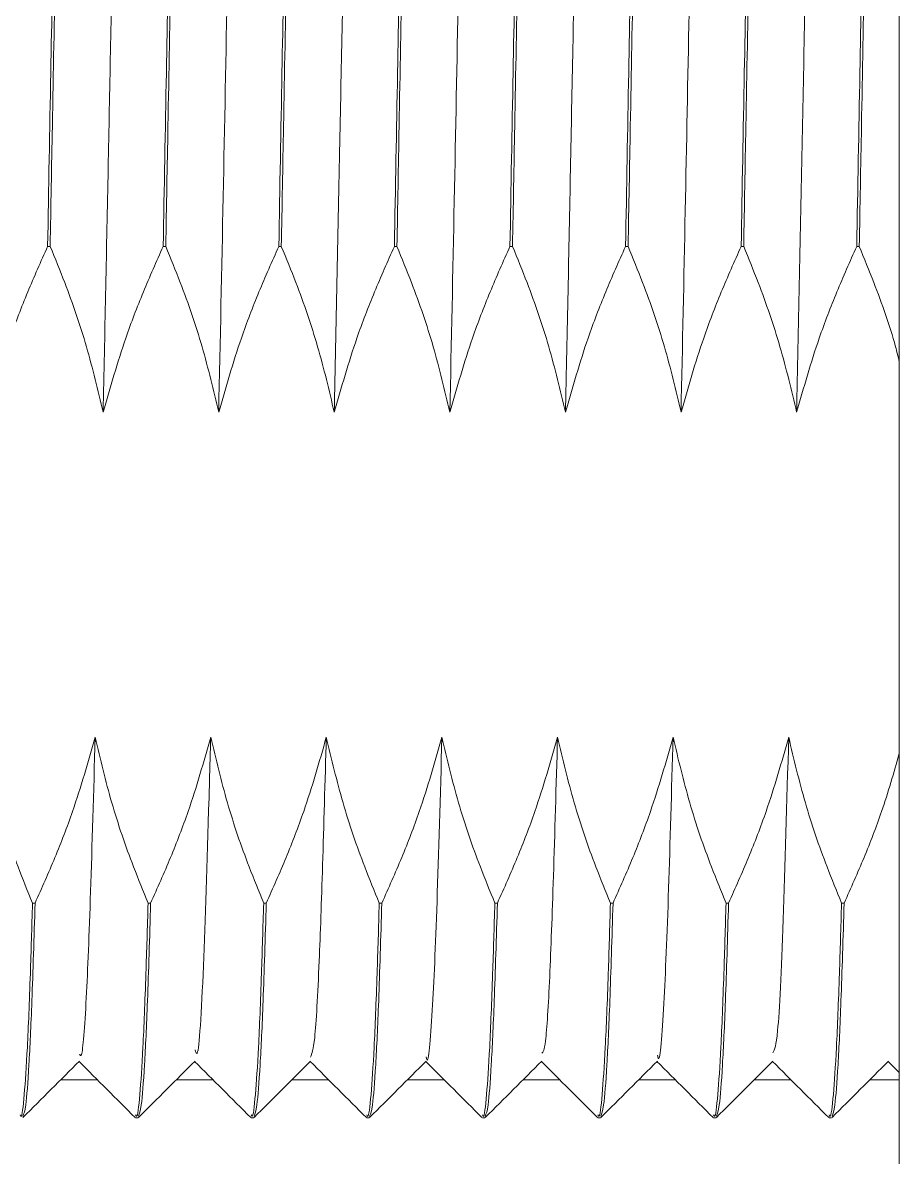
# Model space of a CAD drawing. Extents: x 500 to 100500, y -14500 to 21140.
# Drawn here: x 6298.41 to 6310, y -5427.66 to -5412.65 of the extents above; entities that cross this region are included whole.
import ezdxf

# ---------------------------------------------------------------- set-up
doc = ezdxf.new("R2010")
doc.units = 0
doc.layers.get('0').update_dxf_attribs({"linetype": 'CONTINUOUS'})
doc.layers.add('D', color=7, linetype='CONTINUOUS')

# ---------------------------------------------------------------- blocks, each defined once
blk = doc.blocks.new('KZXCVASDF123')
at = {"color": 7, "linetype": 'Continuous', "lineweight": 18}
for p, q in [((-58761.07, -66280.675, 21.357), (-58761.07, -66317.675, 21.357)), ((-58772.297, -66298.647, 21.357), (-58772.331, -66298.647, 21.357)), ((-58770.769, -66298.647, 21.357), (-58770.803, -66298.647, 21.357)), ((-58769.241, -66298.647, 21.357), (-58769.274, -66298.647, 21.357)), ((-58767.712, -66298.647, 21.357), (-58767.746, -66298.647, 21.357)), ((-58766.184, -66298.647, 21.357), (-58766.218, -66298.647, 21.357)), ((-58764.656, -66298.647, 21.357), (-58764.689, -66298.647, 21.357)), ((-58763.127, -66298.647, 21.357), (-58763.161, -66298.647, 21.357)), ((-58761.599, -66298.647, 21.357), (-58761.633, -66298.647, 21.357)), ((-58772.531, -66307.335, 21.357), (-58772.497, -66307.335, 21.357)), ((-58771.002, -66307.335, 21.357), (-58770.969, -66307.335, 21.357)), ((-58769.474, -66307.335, 21.357), (-58769.44, -66307.335, 21.357)), ((-58767.946, -66307.335, 21.357), (-58767.912, -66307.335, 21.357)), ((-58766.417, -66307.335, 21.357), (-58766.384, -66307.335, 21.357)), ((-58764.889, -66307.335, 21.357), (-58764.855, -66307.335, 21.357)), ((-58763.361, -66307.335, 21.357), (-58763.327, -66307.335, 21.357)), ((-58761.833, -66307.335, 21.357), (-58761.799, -66307.335, 21.357)), ((-58761.217, -66309.43, 21.357), (-58761.07, -66309.578, 21.357)), ((-58772.16, -66309.675, 21.357), (-58771.671, -66309.675, 21.357)), ((-58770.632, -66309.675, 21.357), (-58770.143, -66309.675, 21.357)), ((-58769.103, -66309.675, 21.357), (-58768.614, -66309.675, 21.357)), ((-58767.575, -66309.675, 21.357), (-58767.086, -66309.675, 21.357)), ((-58766.047, -66309.675, 21.357), (-58765.558, -66309.675, 21.357)), ((-58764.518, -66309.675, 21.357), (-58764.029, -66309.675, 21.357)), ((-58762.99, -66309.675, 21.357), (-58762.501, -66309.675, 21.357)), ((-58761.462, -66309.675, 21.357), (-58761.07, -66309.675, 21.357)), ((-58771.168, -66310.175, 21.357), (-58771.134, -66310.175, 21.357)), ((-58769.64, -66310.175, 21.357), (-58769.606, -66310.175, 21.357)), ((-58768.112, -66310.175, 21.357), (-58768.078, -66310.175, 21.357)), ((-58766.583, -66310.175, 21.357), (-58766.549, -66310.175, 21.357)), ((-58765.055, -66310.175, 21.357), (-58765.021, -66310.175, 21.357)), ((-58763.527, -66310.175, 21.357), (-58763.493, -66310.175, 21.357)), ((-58761.998, -66310.175, 21.357), (-58761.965, -66310.175, 21.357))]:
    blk.add_line(p, q, dxfattribs=at)
for points, knots in [([(-58771.893, -66285.197, 21.357), (-58771.895, -66285.189, 21.357), (-58771.911, -66285.116, 21.357), (-58771.942, -66285.318, 21.357), (-58771.983, -66285.827, 21.357), (-58772.021, -66286.7, 21.357), (-58772.06, -66287.885, 21.357), (-58772.102, -66289.338, 21.357), (-58772.145, -66291.042, 21.357), (-58772.188, -66292.918, 21.357), (-58772.23, -66294.946, 21.357), (-58772.265, -66296.874, 21.357), (-58772.288, -66298.117, 21.357), (-58772.297, -66298.647, 21.357)], [0, 0, 0, 0, 0.012699, 0.115206, 0.214829, 0.317341, 0.416958, 0.519463, 0.619079, 0.721585, 0.821208, 0.923721, 1, 1, 1, 1]), ([(-58770.37, -66285.175, 21.357), (-58770.37, -66285.175, 21.357), (-58770.383, -66285.116, 21.357), (-58770.414, -66285.323, 21.357), (-58770.455, -66285.825, 21.357), (-58770.492, -66286.7, 21.357), (-58770.532, -66287.885, 21.357), (-58770.573, -66289.338, 21.357), (-58770.617, -66291.042, 21.357), (-58770.659, -66292.918, 21.357), (-58770.701, -66294.946, 21.357), (-58770.737, -66296.874, 21.357), (-58770.759, -66298.117, 21.357), (-58770.769, -66298.647, 21.357)], [0, 0, 0, 0, 0.000315, 0.104108, 0.20498, 0.308778, 0.409644, 0.513435, 0.614301, 0.718093, 0.818965, 0.922764, 1, 1, 1, 1]), ([(-58768.842, -66285.175, 21.357), (-58768.842, -66285.175, 21.357), (-58768.855, -66285.116, 21.357), (-58768.886, -66285.323, 21.357), (-58768.926, -66285.825, 21.357), (-58768.964, -66286.7, 21.357), (-58769.003, -66287.885, 21.357), (-58769.045, -66289.338, 21.357), (-58769.088, -66291.042, 21.357), (-58769.131, -66292.918, 21.357), (-58769.173, -66294.946, 21.357), (-58769.208, -66296.874, 21.357), (-58769.231, -66298.117, 21.357), (-58769.241, -66298.647, 21.357)], [0, 0, 0, 0, 0.000315, 0.104108, 0.20498, 0.308778, 0.409644, 0.513435, 0.614301, 0.718093, 0.818965, 0.922764, 1, 1, 1, 1]), ([(-58767.314, -66285.175, 21.357), (-58767.314, -66285.175, 21.357), (-58767.327, -66285.116, 21.357), (-58767.357, -66285.323, 21.357), (-58767.398, -66285.825, 21.357), (-58767.436, -66286.7, 21.357), (-58767.475, -66287.885, 21.357), (-58767.517, -66289.338, 21.357), (-58767.56, -66291.042, 21.357), (-58767.603, -66292.918, 21.357), (-58767.645, -66294.946, 21.357), (-58767.68, -66296.874, 21.357), (-58767.703, -66298.117, 21.357), (-58767.712, -66298.647, 21.357)], [0, 0, 0, 0, 0.000315, 0.104108, 0.20498, 0.308778, 0.409644, 0.513435, 0.614301, 0.718093, 0.818965, 0.922764, 1, 1, 1, 1]), ([(-58765.785, -66285.175, 21.357), (-58765.785, -66285.175, 21.357), (-58765.798, -66285.116, 21.357), (-58765.829, -66285.323, 21.357), (-58765.87, -66285.825, 21.357), (-58765.907, -66286.7, 21.357), (-58765.947, -66287.885, 21.357), (-58765.989, -66289.338, 21.357), (-58766.032, -66291.042, 21.357), (-58766.074, -66292.918, 21.357), (-58766.116, -66294.946, 21.357), (-58766.152, -66296.874, 21.357), (-58766.174, -66298.117, 21.357), (-58766.184, -66298.647, 21.357)], [0, 0, 0, 0, 0.000315, 0.104108, 0.20498, 0.308778, 0.409644, 0.513435, 0.614301, 0.718093, 0.818965, 0.922764, 1, 1, 1, 1]), ([(-58764.252, -66285.197, 21.357), (-58764.254, -66285.189, 21.357), (-58764.27, -66285.116, 21.357), (-58764.3, -66285.318, 21.357), (-58764.342, -66285.827, 21.357), (-58764.379, -66286.7, 21.357), (-58764.418, -66287.885, 21.357), (-58764.46, -66289.338, 21.357), (-58764.503, -66291.042, 21.357), (-58764.546, -66292.918, 21.357), (-58764.588, -66294.946, 21.357), (-58764.623, -66296.874, 21.357), (-58764.646, -66298.117, 21.357), (-58764.656, -66298.647, 21.357)], [0, 0, 0, 0, 0.012699, 0.115206, 0.214829, 0.317341, 0.416958, 0.519463, 0.61908, 0.721585, 0.821208, 0.923721, 1, 1, 1, 1]), ([(-58762.729, -66285.175, 21.357), (-58762.729, -66285.175, 21.357), (-58762.742, -66285.116, 21.357), (-58762.772, -66285.323, 21.357), (-58762.813, -66285.825, 21.357), (-58762.851, -66286.7, 21.357), (-58762.89, -66287.885, 21.357), (-58762.932, -66289.338, 21.357), (-58762.975, -66291.042, 21.357), (-58763.018, -66292.918, 21.357), (-58763.06, -66294.946, 21.357), (-58763.095, -66296.874, 21.357), (-58763.118, -66298.117, 21.357), (-58763.127, -66298.647, 21.357)], [0, 0, 0, 0, 0.000315, 0.104108, 0.20498, 0.308778, 0.409644, 0.513435, 0.614301, 0.718093, 0.818965, 0.922764, 1, 1, 1, 1]), ([(-58761.2, -66285.175, 21.357), (-58761.2, -66285.175, 21.357), (-58761.214, -66285.116, 21.357), (-58761.244, -66285.323, 21.357), (-58761.285, -66285.825, 21.357), (-58761.323, -66286.7, 21.357), (-58761.362, -66287.885, 21.357), (-58761.404, -66289.338, 21.357), (-58761.447, -66291.042, 21.357), (-58761.49, -66292.918, 21.357), (-58761.531, -66294.946, 21.357), (-58761.567, -66296.874, 21.357), (-58761.589, -66298.117, 21.357), (-58761.599, -66298.647, 21.357)], [0, 0, 0, 0, 0.000315, 0.104108, 0.20498, 0.308778, 0.409644, 0.513435, 0.614301, 0.718093, 0.818965, 0.922764, 1, 1, 1, 1]), ([(-58772.331, -66298.647, 21.357), (-58772.317, -66297.878, 21.357), (-58772.291, -66296.415, 21.357), (-58772.25, -66294.272, 21.357), (-58772.208, -66292.299, 21.357), (-58772.165, -66290.462, 21.357), (-58772.122, -66288.845, 21.357), (-58772.08, -66287.465, 21.357), (-58772.043, -66286.384, 21.357), (-58772.004, -66285.627, 21.357), (-58771.966, -66285.216, 21.357), (-58771.942, -66285.213, 21.357), (-58771.932, -66285.212, 21.357)], [0, 0, 0, 0, 0.1117693, 0.2126382, 0.3164326, 0.417304, 0.5211007, 0.6219774, 0.7257794, 0.8266495, 0.9304444, 1, 1, 1, 1]), ([(-58770.803, -66298.647, 21.357), (-58770.789, -66297.878, 21.357), (-58770.763, -66296.415, 21.357), (-58770.722, -66294.272, 21.357), (-58770.68, -66292.299, 21.357), (-58770.636, -66290.462, 21.357), (-58770.594, -66288.845, 21.357), (-58770.552, -66287.465, 21.357), (-58770.515, -66286.383, 21.357), (-58770.475, -66285.629, 21.357), (-58770.44, -66285.228, 21.357), (-58770.417, -66285.221, 21.357), (-58770.409, -66285.219, 21.357)], [0, 0, 0, 0, 0.113076, 0.215124, 0.320132, 0.422183, 0.527193, 0.62925, 0.734265, 0.836315, 0.941323, 1, 1, 1, 1]), ([(-58769.274, -66298.647, 21.357), (-58769.261, -66297.878, 21.357), (-58769.234, -66296.415, 21.357), (-58769.193, -66294.272, 21.357), (-58769.151, -66292.299, 21.357), (-58769.108, -66290.462, 21.357), (-58769.065, -66288.845, 21.357), (-58769.024, -66287.465, 21.357), (-58768.986, -66286.383, 21.357), (-58768.947, -66285.629, 21.357), (-58768.911, -66285.228, 21.357), (-58768.889, -66285.221, 21.357), (-58768.88, -66285.219, 21.357)], [0, 0, 0, 0, 0.113076, 0.215124, 0.320132, 0.422183, 0.527193, 0.62925, 0.734265, 0.836315, 0.941323, 1, 1, 1, 1]), ([(-58767.746, -66298.647, 21.357), (-58767.732, -66297.878, 21.357), (-58767.706, -66296.415, 21.357), (-58767.665, -66294.272, 21.357), (-58767.623, -66292.299, 21.357), (-58767.58, -66290.462, 21.357), (-58767.537, -66288.845, 21.357), (-58767.495, -66287.465, 21.357), (-58767.458, -66286.383, 21.357), (-58767.419, -66285.629, 21.357), (-58767.383, -66285.228, 21.357), (-58767.36, -66285.221, 21.357), (-58767.352, -66285.219, 21.357)], [0, 0, 0, 0, 0.113076, 0.215124, 0.320132, 0.422183, 0.527193, 0.62925, 0.734265, 0.836315, 0.941323, 1, 1, 1, 1]), ([(-58766.218, -66298.647, 21.357), (-58766.204, -66297.878, 21.357), (-58766.178, -66296.415, 21.357), (-58766.137, -66294.272, 21.357), (-58766.095, -66292.299, 21.357), (-58766.051, -66290.462, 21.357), (-58766.009, -66288.845, 21.357), (-58765.967, -66287.465, 21.357), (-58765.93, -66286.384, 21.357), (-58765.89, -66285.627, 21.357), (-58765.853, -66285.216, 21.357), (-58765.829, -66285.213, 21.357), (-58765.819, -66285.212, 21.357)], [0, 0, 0, 0, 0.111769, 0.212638, 0.316433, 0.417304, 0.521101, 0.621977, 0.725779, 0.82665, 0.930444, 1, 1, 1, 1]), ([(-58764.689, -66298.647, 21.357), (-58764.676, -66297.878, 21.357), (-58764.649, -66296.415, 21.357), (-58764.608, -66294.272, 21.357), (-58764.566, -66292.299, 21.357), (-58764.523, -66290.462, 21.357), (-58764.48, -66288.845, 21.357), (-58764.439, -66287.465, 21.357), (-58764.402, -66286.383, 21.357), (-58764.362, -66285.629, 21.357), (-58764.326, -66285.228, 21.357), (-58764.304, -66285.221, 21.357), (-58764.296, -66285.219, 21.357)], [0, 0, 0, 0, 0.113076, 0.215124, 0.320132, 0.422183, 0.527193, 0.62925, 0.734265, 0.836315, 0.941323, 1, 1, 1, 1]), ([(-58763.161, -66298.647, 21.357), (-58763.147, -66297.878, 21.357), (-58763.121, -66296.415, 21.357), (-58763.08, -66294.272, 21.357), (-58763.038, -66292.299, 21.357), (-58762.995, -66290.462, 21.357), (-58762.952, -66288.845, 21.357), (-58762.91, -66287.465, 21.357), (-58762.873, -66286.384, 21.357), (-58762.834, -66285.627, 21.357), (-58762.796, -66285.216, 21.357), (-58762.772, -66285.213, 21.357), (-58762.762, -66285.212, 21.357)], [0, 0, 0, 0, 0.111769, 0.212638, 0.316433, 0.417304, 0.521101, 0.621977, 0.725779, 0.82665, 0.930444, 1, 1, 1, 1]), ([(-58761.633, -66298.647, 21.357), (-58761.619, -66297.878, 21.357), (-58761.593, -66296.415, 21.357), (-58761.552, -66294.272, 21.357), (-58761.51, -66292.299, 21.357), (-58761.466, -66290.462, 21.357), (-58761.424, -66288.845, 21.357), (-58761.382, -66287.465, 21.357), (-58761.345, -66286.383, 21.357), (-58761.306, -66285.629, 21.357), (-58761.27, -66285.228, 21.357), (-58761.247, -66285.221, 21.357), (-58761.239, -66285.219, 21.357)], [0, 0, 0, 0, 0.113076, 0.215124, 0.320132, 0.422183, 0.527193, 0.62925, 0.734265, 0.836315, 0.941323, 1, 1, 1, 1]), ([(-58771.597, -66300.842, 21.357), (-58771.575, -66299.803, 21.357), (-58771.532, -66297.742, 21.357), (-58771.472, -66294.555, 21.357), (-58771.404, -66291.662, 21.357), (-58771.338, -66289.256, 21.357), (-58771.279, -66287.448, 21.357), (-58771.225, -66286.354, 21.357), (-58771.181, -66285.816, 21.357), (-58771.158, -66285.949, 21.357), (-58771.157, -66285.959, 21.357)], [0, 0, 0, 0, 0.147798, 0.29318, 0.444325, 0.583358, 0.718573, 0.85126, 0.989106, 1, 1, 1, 1]), ([(-58770.069, -66300.842, 21.357), (-58770.049, -66299.895, 21.357), (-58770.009, -66298.02, 21.357), (-58769.955, -66295.111, 21.357), (-58769.892, -66292.335, 21.357), (-58769.828, -66289.867, 21.357), (-58769.767, -66287.905, 21.357), (-58769.713, -66286.59, 21.357), (-58769.665, -66285.937, 21.357), (-58769.636, -66285.996, 21.357), (-58769.628, -66286.012, 21.357)], [0, 0, 0, 0, 0.134856, 0.26725, 0.404763, 0.544031, 0.680673, 0.81278, 0.949364, 1, 1, 1, 1]), ([(-58768.541, -66300.842, 21.357), (-58768.517, -66299.691, 21.357), (-58768.471, -66297.481, 21.357), (-58768.406, -66294.125, 21.357), (-58768.334, -66291.116, 21.357), (-58768.262, -66288.613, 21.357), (-58768.2, -66286.882, 21.357), (-58768.146, -66285.981, 21.357), (-58768.111, -66286.028, 21.357), (-58768.1, -66286.043, 21.357)], [0, 0, 0, 0, 0.163217, 0.313614, 0.469649, 0.625313, 0.774992, 0.927312, 1, 1, 1, 1]), ([(-58767.012, -66300.842, 21.357), (-58766.993, -66299.914, 21.357), (-58766.954, -66298.081, 21.357), (-58766.901, -66295.238, 21.357), (-58766.837, -66292.382, 21.357), (-58766.768, -66289.716, 21.357), (-58766.7, -66287.606, 21.357), (-58766.64, -66286.223, 21.357), (-58766.594, -66286.04, 21.357), (-58766.571, -66285.95, 21.357)], [0, 0, 0, 0, 0.132292, 0.26135, 0.395308, 0.551797, 0.704679, 0.853797, 1, 1, 1, 1]), ([(-58765.484, -66300.842, 21.357), (-58765.481, -66300.705, 21.357), (-58765.455, -66299.531, 21.357), (-58765.41, -66297.217, 21.357), (-58765.346, -66293.968, 21.357), (-58765.274, -66290.974, 21.357), (-58765.202, -66288.504, 21.357), (-58765.14, -66286.816, 21.357), (-58765.087, -66285.958, 21.357), (-58765.053, -66286.022, 21.357), (-58765.043, -66286.04, 21.357)], [0, 0, 0, 0, 0.019776, 0.170802, 0.321557, 0.477708, 0.63317, 0.782597, 0.935254, 1, 1, 1, 1]), ([(-58763.956, -66300.842, 21.357), (-58763.937, -66299.957, 21.357), (-58763.9, -66298.213, 21.357), (-58763.846, -66295.314, 21.357), (-58763.78, -66292.348, 21.357), (-58763.707, -66289.591, 21.357), (-58763.64, -66287.52, 21.357), (-58763.581, -66286.195, 21.357), (-58763.536, -66286.043, 21.357), (-58763.515, -66285.97, 21.357)], [0, 0, 0, 0, 0.126215, 0.249017, 0.403222, 0.559694, 0.712254, 0.861585, 1, 1, 1, 1]), ([(-58762.427, -66300.842, 21.357), (-58762.404, -66299.709, 21.357), (-58762.357, -66297.455, 21.357), (-58762.29, -66293.981, 21.357), (-58762.215, -66290.882, 21.357), (-58762.142, -66288.397, 21.357), (-58762.081, -66286.752, 21.357), (-58762.028, -66285.936, 21.357), (-58761.995, -66286.014, 21.357), (-58761.987, -66286.035, 21.357)], [0, 0, 0, 0, 0.160741, 0.32014, 0.485556, 0.640863, 0.790138, 0.94318, 1, 1, 1, 1]), ([(-58773.126, -66300.842, 21.357), (-58773.032, -66300.513, 21.357), (-58772.879, -66299.976, 21.357), (-58772.599, -66299.247, 21.357), (-58772.42, -66298.847, 21.357), (-58772.331, -66298.647, 21.357)], [0, 0, 0, 0, 0.440718, 0.720095, 1, 1, 1, 1]), ([(-58772.297, -66298.647, 21.357), (-58772.232, -66298.806, 21.357), (-58772.053, -66299.243, 21.357), (-58771.803, -66299.972, 21.357), (-58771.666, -66300.551, 21.357), (-58771.597, -66300.842, 21.357)], [0, 0, 0, 0, 0.222515, 0.610328, 1, 1, 1, 1]), ([(-58771.597, -66300.842, 21.357), (-58771.503, -66300.513, 21.357), (-58771.35, -66299.976, 21.357), (-58771.07, -66299.247, 21.357), (-58770.892, -66298.847, 21.357), (-58770.803, -66298.647, 21.357)], [0, 0, 0, 0, 0.440718, 0.720095, 1, 1, 1, 1]), ([(-58770.769, -66298.647, 21.357), (-58770.704, -66298.806, 21.357), (-58770.525, -66299.243, 21.357), (-58770.274, -66299.972, 21.357), (-58770.138, -66300.551, 21.357), (-58770.069, -66300.842, 21.357)], [0, 0, 0, 0, 0.222516, 0.610331, 1, 1, 1, 1]), ([(-58770.069, -66300.842, 21.357), (-58769.975, -66300.513, 21.357), (-58769.822, -66299.976, 21.357), (-58769.542, -66299.247, 21.357), (-58769.364, -66298.847, 21.357), (-58769.274, -66298.647, 21.357)], [0, 0, 0, 0, 0.440715, 0.720097, 1, 1, 1, 1]), ([(-58769.241, -66298.647, 21.357), (-58769.175, -66298.806, 21.357), (-58768.997, -66299.243, 21.357), (-58768.746, -66299.972, 21.357), (-58768.609, -66300.551, 21.357), (-58768.541, -66300.842, 21.357)], [0, 0, 0, 0, 0.222509, 0.610325, 1, 1, 1, 1]), ([(-58768.541, -66300.842, 21.357), (-58768.447, -66300.513, 21.357), (-58768.294, -66299.976, 21.357), (-58768.014, -66299.247, 21.357), (-58767.835, -66298.847, 21.357), (-58767.746, -66298.647, 21.357)], [0, 0, 0, 0, 0.440718, 0.720095, 1, 1, 1, 1]), ([(-58767.712, -66298.647, 21.357), (-58767.647, -66298.806, 21.357), (-58767.468, -66299.243, 21.357), (-58767.218, -66299.972, 21.357), (-58767.081, -66300.551, 21.357), (-58767.012, -66300.842, 21.357)], [0, 0, 0, 0, 0.222515, 0.610328, 1, 1, 1, 1]), ([(-58767.012, -66300.842, 21.357), (-58766.919, -66300.513, 21.357), (-58766.765, -66299.976, 21.357), (-58766.485, -66299.247, 21.357), (-58766.307, -66298.847, 21.357), (-58766.218, -66298.647, 21.357)], [0, 0, 0, 0, 0.440718, 0.720095, 1, 1, 1, 1]), ([(-58766.184, -66298.647, 21.357), (-58766.119, -66298.806, 21.357), (-58765.94, -66299.243, 21.357), (-58765.69, -66299.972, 21.357), (-58765.553, -66300.551, 21.357), (-58765.484, -66300.842, 21.357)], [0, 0, 0, 0, 0.222516, 0.610331, 1, 1, 1, 1]), ([(-58765.484, -66300.842, 21.357), (-58765.39, -66300.513, 21.357), (-58765.237, -66299.976, 21.357), (-58764.957, -66299.247, 21.357), (-58764.779, -66298.847, 21.357), (-58764.689, -66298.647, 21.357)], [0, 0, 0, 0, 0.440715, 0.720097, 1, 1, 1, 1]), ([(-58764.656, -66298.647, 21.357), (-58764.591, -66298.806, 21.357), (-58764.412, -66299.243, 21.357), (-58764.161, -66299.972, 21.357), (-58764.024, -66300.551, 21.357), (-58763.956, -66300.842, 21.357)], [0, 0, 0, 0, 0.222509, 0.610325, 1, 1, 1, 1]), ([(-58763.956, -66300.842, 21.357), (-58763.862, -66300.513, 21.357), (-58763.709, -66299.976, 21.357), (-58763.429, -66299.247, 21.357), (-58763.25, -66298.847, 21.357), (-58763.161, -66298.647, 21.357)], [0, 0, 0, 0, 0.440718, 0.720095, 1, 1, 1, 1]), ([(-58763.127, -66298.647, 21.357), (-58763.062, -66298.806, 21.357), (-58762.884, -66299.243, 21.357), (-58762.633, -66299.972, 21.357), (-58762.496, -66300.551, 21.357), (-58762.427, -66300.842, 21.357)], [0, 0, 0, 0, 0.222515, 0.610328, 1, 1, 1, 1]), ([(-58762.427, -66300.842, 21.357), (-58762.334, -66300.513, 21.357), (-58762.18, -66299.976, 21.357), (-58761.901, -66299.247, 21.357), (-58761.722, -66298.847, 21.357), (-58761.633, -66298.647, 21.357)], [0, 0, 0, 0, 0.440711, 0.720096, 1, 1, 1, 1]), ([(-58761.599, -66298.647, 21.357), (-58761.534, -66298.806, 21.357), (-58761.357, -66299.243, 21.357), (-58761.173, -66299.751, 21.357), (-58761.086, -66300.105, 21.357), (-58761.07, -66300.17, 21.357)], [0, 0, 0, 0, 0.318545, 0.873726, 1, 1, 1, 1]), ([(-58772.531, -66307.335, 21.357), (-58772.596, -66307.176, 21.357), (-58772.774, -66306.739, 21.357), (-58773.025, -66306.01, 21.357), (-58773.162, -66305.431, 21.357), (-58773.231, -66305.141, 21.357)], [0, 0, 0, 0, 0.2225172, 0.6103258, 1, 1, 1, 1]), ([(-58771.702, -66305.141, 21.357), (-58771.796, -66305.47, 21.357), (-58771.949, -66306.007, 21.357), (-58772.229, -66306.735, 21.357), (-58772.408, -66307.135, 21.357), (-58772.497, -66307.335, 21.357)], [0, 0, 0, 0, 0.440718, 0.720101, 1, 1, 1, 1]), ([(-58771.702, -66305.141, 21.357), (-58771.723, -66305.864, 21.357), (-58771.764, -66307.296, 21.357), (-58771.819, -66308.683, 21.357), (-58771.871, -66309.399, 21.357), (-58771.901, -66309.348, 21.357), (-58771.91, -66309.334, 21.357)], [0, 0, 0, 0, 0.294726, 0.583226, 0.883057, 1, 1, 1, 1]), ([(-58771.002, -66307.335, 21.357), (-58771.067, -66307.176, 21.357), (-58771.246, -66306.739, 21.357), (-58771.497, -66306.01, 21.357), (-58771.634, -66305.431, 21.357), (-58771.702, -66305.141, 21.357)], [0, 0, 0, 0, 0.222518, 0.610329, 1, 1, 1, 1]), ([(-58770.174, -66305.141, 21.357), (-58770.268, -66305.47, 21.357), (-58770.421, -66306.007, 21.357), (-58770.701, -66306.735, 21.357), (-58770.879, -66307.135, 21.357), (-58770.969, -66307.335, 21.357)], [0, 0, 0, 0, 0.440711, 0.720093, 1, 1, 1, 1]), ([(-58770.174, -66305.141, 21.357), (-58770.182, -66305.411, 21.357), (-58770.216, -66306.635, 21.357), (-58770.27, -66308.311, 21.357), (-58770.334, -66309.431, 21.357), (-58770.372, -66309.307, 21.357), (-58770.381, -66309.276, 21.357)], [0, 0, 0, 0, 0.1066684, 0.4823174, 0.8688079, 1, 1, 1, 1]), ([(-58769.474, -66307.335, 21.357), (-58769.539, -66307.176, 21.357), (-58769.718, -66306.739, 21.357), (-58769.968, -66306.01, 21.357), (-58770.105, -66305.431, 21.357), (-58770.174, -66305.141, 21.357)], [0, 0, 0, 0, 0.2225172, 0.6103258, 1, 1, 1, 1]), ([(-58768.646, -66305.141, 21.357), (-58768.739, -66305.47, 21.357), (-58768.893, -66306.007, 21.357), (-58769.173, -66306.735, 21.357), (-58769.351, -66307.135, 21.357), (-58769.44, -66307.335, 21.357)], [0, 0, 0, 0, 0.440718, 0.720093, 1, 1, 1, 1]), ([(-58768.646, -66305.141, 21.357), (-58768.663, -66305.73, 21.357), (-58768.696, -66306.891, 21.357), (-58768.743, -66308.261, 21.357), (-58768.796, -66309.226, 21.357), (-58768.836, -66309.326, 21.357), (-58768.853, -66309.372, 21.357)], [0, 0, 0, 0, 0.237623, 0.467843, 0.755504, 1, 1, 1, 1]), ([(-58767.946, -66307.335, 21.357), (-58768.011, -66307.176, 21.357), (-58768.189, -66306.739, 21.357), (-58768.44, -66306.01, 21.357), (-58768.577, -66305.431, 21.357), (-58768.646, -66305.141, 21.357)], [0, 0, 0, 0, 0.2225172, 0.6103258, 1, 1, 1, 1]), ([(-58767.117, -66305.141, 21.357), (-58767.211, -66305.47, 21.357), (-58767.364, -66306.007, 21.357), (-58767.644, -66306.735, 21.357), (-58767.823, -66307.135, 21.357), (-58767.912, -66307.335, 21.357)], [0, 0, 0, 0, 0.440718, 0.720101, 1, 1, 1, 1]), ([(-58767.117, -66305.141, 21.357), (-58767.139, -66305.918, 21.357), (-58767.183, -66307.46, 21.357), (-58767.244, -66308.847, 21.357), (-58767.295, -66309.502, 21.357), (-58767.322, -66309.384, 21.357), (-58767.325, -66309.37, 21.357)], [0, 0, 0, 0, 0.317559, 0.630302, 0.95541, 1, 1, 1, 1]), ([(-58766.417, -66307.335, 21.357), (-58766.483, -66307.176, 21.357), (-58766.661, -66306.739, 21.357), (-58766.912, -66306.01, 21.357), (-58767.049, -66305.431, 21.357), (-58767.117, -66305.141, 21.357)], [0, 0, 0, 0, 0.222518, 0.610329, 1, 1, 1, 1]), ([(-58765.589, -66305.141, 21.357), (-58765.683, -66305.47, 21.357), (-58765.836, -66306.007, 21.357), (-58766.116, -66306.735, 21.357), (-58766.294, -66307.135, 21.357), (-58766.384, -66307.335, 21.357)], [0, 0, 0, 0, 0.440711, 0.720093, 1, 1, 1, 1]), ([(-58765.589, -66305.141, 21.357), (-58765.607, -66305.784, 21.357), (-58765.644, -66307.054, 21.357), (-58765.692, -66308.387, 21.357), (-58765.745, -66309.272, 21.357), (-58765.78, -66309.305, 21.357), (-58765.797, -66309.32, 21.357)], [0, 0, 0, 0, 0.260557, 0.513763, 0.775725, 1, 1, 1, 1]), ([(-58764.889, -66307.335, 21.357), (-58764.954, -66307.176, 21.357), (-58765.133, -66306.739, 21.357), (-58765.383, -66306.01, 21.357), (-58765.52, -66305.431, 21.357), (-58765.589, -66305.141, 21.357)], [0, 0, 0, 0, 0.2225172, 0.6103258, 1, 1, 1, 1]), ([(-58764.061, -66305.141, 21.357), (-58764.155, -66305.47, 21.357), (-58764.308, -66306.007, 21.357), (-58764.588, -66306.735, 21.357), (-58764.766, -66307.135, 21.357), (-58764.855, -66307.335, 21.357)], [0, 0, 0, 0, 0.440718, 0.720093, 1, 1, 1, 1]), ([(-58764.061, -66305.141, 21.357), (-58764.081, -66305.848, 21.357), (-58764.123, -66307.334, 21.357), (-58764.182, -66308.764, 21.357), (-58764.235, -66309.48, 21.357), (-58764.263, -66309.367, 21.357), (-58764.268, -66309.348, 21.357)], [0, 0, 0, 0, 0.287694, 0.604219, 0.933545, 1, 1, 1, 1]), ([(-58763.361, -66307.335, 21.357), (-58763.426, -66307.176, 21.357), (-58763.605, -66306.739, 21.357), (-58763.855, -66306.01, 21.357), (-58763.992, -66305.431, 21.357), (-58764.061, -66305.141, 21.357)], [0, 0, 0, 0, 0.2225172, 0.6103258, 1, 1, 1, 1]), ([(-58762.532, -66305.141, 21.357), (-58762.626, -66305.47, 21.357), (-58762.779, -66306.007, 21.357), (-58763.059, -66306.735, 21.357), (-58763.238, -66307.135, 21.357), (-58763.327, -66307.335, 21.357)], [0, 0, 0, 0, 0.4407145, 0.720095, 1, 1, 1, 1]), ([(-58762.532, -66305.141, 21.357), (-58762.557, -66306.001, 21.357), (-58762.606, -66307.721, 21.357), (-58762.672, -66309.169, 21.357), (-58762.719, -66309.27, 21.357), (-58762.74, -66309.315, 21.357)], [0, 0, 0, 0, 0.359763, 0.718706, 1, 1, 1, 1]), ([(-58761.833, -66307.335, 21.357), (-58761.898, -66307.176, 21.357), (-58762.076, -66306.739, 21.357), (-58762.327, -66306.01, 21.357), (-58762.464, -66305.431, 21.357), (-58762.532, -66305.141, 21.357)], [0, 0, 0, 0, 0.222518, 0.610329, 1, 1, 1, 1]), ([(-58761.07, -66305.355, 21.357), (-58761.143, -66305.612, 21.357), (-58761.277, -66306.077, 21.357), (-58761.531, -66306.735, 21.357), (-58761.71, -66307.135, 21.357), (-58761.799, -66307.335, 21.357)], [0, 0, 0, 0, 0.381063, 0.690241, 1, 1, 1, 1]), ([(-58772.696, -66310.138, 21.357), (-58772.692, -66310.148, 21.357), (-58772.673, -66310.193, 21.357), (-58772.64, -66309.913, 21.357), (-58772.598, -66309.289, 21.357), (-58772.563, -66308.408, 21.357), (-58772.54, -66307.656, 21.357), (-58772.531, -66307.335, 21.357)], [0, 0, 0, 0, 0.07509, 0.323982, 0.565877, 0.814786, 1, 1, 1, 1]), ([(-58772.497, -66307.335, 21.357), (-58772.511, -66307.792, 21.357), (-58772.537, -66308.66, 21.357), (-58772.578, -66309.526, 21.357), (-58772.618, -66310.058, 21.357), (-58772.645, -66310.123, 21.357), (-58772.657, -66310.153, 21.357)], [0, 0, 0, 0, 0.276353, 0.525754, 0.782386, 1, 1, 1, 1]), ([(-58771.168, -66310.138, 21.357), (-58771.164, -66310.148, 21.357), (-58771.145, -66310.193, 21.357), (-58771.112, -66309.913, 21.357), (-58771.07, -66309.289, 21.357), (-58771.035, -66308.408, 21.357), (-58771.012, -66307.656, 21.357), (-58771.002, -66307.335, 21.357)], [0, 0, 0, 0, 0.0750897, 0.3239821, 0.5658767, 0.8147866, 1, 1, 1, 1]), ([(-58770.969, -66307.335, 21.357), (-58770.982, -66307.792, 21.357), (-58771.009, -66308.66, 21.357), (-58771.05, -66309.526, 21.357), (-58771.09, -66310.058, 21.357), (-58771.117, -66310.123, 21.357), (-58771.129, -66310.153, 21.357)], [0, 0, 0, 0, 0.276353, 0.525754, 0.782386, 1, 1, 1, 1]), ([(-58769.64, -66310.138, 21.357), (-58769.635, -66310.148, 21.357), (-58769.617, -66310.193, 21.357), (-58769.584, -66309.913, 21.357), (-58769.542, -66309.289, 21.357), (-58769.506, -66308.408, 21.357), (-58769.484, -66307.656, 21.357), (-58769.474, -66307.335, 21.357)], [0, 0, 0, 0, 0.07509, 0.323982, 0.565877, 0.814786, 1, 1, 1, 1]), ([(-58769.44, -66307.335, 21.357), (-58769.454, -66307.792, 21.357), (-58769.48, -66308.66, 21.357), (-58769.521, -66309.526, 21.357), (-58769.562, -66310.058, 21.357), (-58769.588, -66310.123, 21.357), (-58769.601, -66310.153, 21.357)], [0, 0, 0, 0, 0.276353, 0.525754, 0.782386, 1, 1, 1, 1]), ([(-58768.112, -66310.138, 21.357), (-58768.107, -66310.148, 21.357), (-58768.088, -66310.193, 21.357), (-58768.055, -66309.913, 21.357), (-58768.013, -66309.289, 21.357), (-58767.978, -66308.408, 21.357), (-58767.955, -66307.656, 21.357), (-58767.946, -66307.335, 21.357)], [0, 0, 0, 0, 0.07509, 0.323982, 0.565877, 0.814786, 1, 1, 1, 1]), ([(-58767.912, -66307.335, 21.357), (-58767.926, -66307.792, 21.357), (-58767.952, -66308.66, 21.357), (-58767.993, -66309.526, 21.357), (-58768.033, -66310.058, 21.357), (-58768.06, -66310.123, 21.357), (-58768.073, -66310.153, 21.357)], [0, 0, 0, 0, 0.276353, 0.525754, 0.782386, 1, 1, 1, 1]), ([(-58766.583, -66310.138, 21.357), (-58766.579, -66310.148, 21.357), (-58766.56, -66310.193, 21.357), (-58766.527, -66309.913, 21.357), (-58766.485, -66309.289, 21.357), (-58766.45, -66308.408, 21.357), (-58766.427, -66307.656, 21.357), (-58766.417, -66307.335, 21.357)], [0, 0, 0, 0, 0.0750897, 0.3239821, 0.5658767, 0.8147866, 1, 1, 1, 1]), ([(-58766.384, -66307.335, 21.357), (-58766.397, -66307.792, 21.357), (-58766.424, -66308.66, 21.357), (-58766.465, -66309.526, 21.357), (-58766.505, -66310.058, 21.357), (-58766.532, -66310.123, 21.357), (-58766.544, -66310.153, 21.357)], [0, 0, 0, 0, 0.276353, 0.525754, 0.782386, 1, 1, 1, 1]), ([(-58765.055, -66310.138, 21.357), (-58765.051, -66310.148, 21.357), (-58765.032, -66310.193, 21.357), (-58764.999, -66309.913, 21.357), (-58764.957, -66309.289, 21.357), (-58764.921, -66308.408, 21.357), (-58764.899, -66307.656, 21.357), (-58764.889, -66307.335, 21.357)], [0, 0, 0, 0, 0.07509, 0.323982, 0.565877, 0.814786, 1, 1, 1, 1]), ([(-58764.855, -66307.335, 21.357), (-58764.869, -66307.792, 21.357), (-58764.895, -66308.66, 21.357), (-58764.936, -66309.526, 21.357), (-58764.977, -66310.058, 21.357), (-58765.004, -66310.123, 21.357), (-58765.016, -66310.153, 21.357)], [0, 0, 0, 0, 0.276353, 0.525754, 0.782387, 1, 1, 1, 1]), ([(-58763.527, -66310.138, 21.357), (-58763.522, -66310.148, 21.357), (-58763.503, -66310.193, 21.357), (-58763.47, -66309.913, 21.357), (-58763.428, -66309.289, 21.357), (-58763.393, -66308.408, 21.357), (-58763.37, -66307.656, 21.357), (-58763.361, -66307.335, 21.357)], [0, 0, 0, 0, 0.07509, 0.323982, 0.565877, 0.814786, 1, 1, 1, 1]), ([(-58763.327, -66307.335, 21.357), (-58763.341, -66307.792, 21.357), (-58763.367, -66308.66, 21.357), (-58763.408, -66309.526, 21.357), (-58763.448, -66310.058, 21.357), (-58763.475, -66310.123, 21.357), (-58763.488, -66310.153, 21.357)], [0, 0, 0, 0, 0.276353, 0.525754, 0.782386, 1, 1, 1, 1]), ([(-58761.998, -66310.138, 21.357), (-58761.994, -66310.148, 21.357), (-58761.975, -66310.193, 21.357), (-58761.942, -66309.913, 21.357), (-58761.9, -66309.289, 21.357), (-58761.865, -66308.408, 21.357), (-58761.842, -66307.656, 21.357), (-58761.833, -66307.335, 21.357)], [0, 0, 0, 0, 0.07509, 0.323982, 0.565877, 0.814787, 1, 1, 1, 1]), ([(-58761.799, -66307.335, 21.357), (-58761.813, -66307.792, 21.357), (-58761.839, -66308.66, 21.357), (-58761.88, -66309.526, 21.357), (-58761.92, -66310.058, 21.357), (-58761.947, -66310.123, 21.357), (-58761.959, -66310.153, 21.357)], [0, 0, 0, 0, 0.276353, 0.525754, 0.782386, 1, 1, 1, 1]), ([(-58772.657, -66310.172, 21.357), (-58772.533, -66310.048, 21.357), (-58772.284, -66309.798, 21.357), (-58772.034, -66309.549, 21.357), (-58771.91, -66309.425, 21.357)], [0, 0, 0, 0, 0.500002, 1, 1, 1, 1]), ([(-58771.915, -66309.43, 21.357), (-58771.793, -66309.553, 21.357), (-58771.545, -66309.801, 21.357), (-58771.298, -66310.048, 21.357), (-58771.173, -66310.173, 21.357)], [0, 0, 0, 0, 0.496535, 1, 1, 1, 1]), ([(-58771.129, -66310.172, 21.357), (-58771.005, -66310.048, 21.357), (-58770.755, -66309.798, 21.357), (-58770.506, -66309.549, 21.357), (-58770.382, -66309.425, 21.357)], [0, 0, 0, 0, 0.500002, 1, 1, 1, 1]), ([(-58770.387, -66309.43, 21.357), (-58770.264, -66309.553, 21.357), (-58770.017, -66309.801, 21.357), (-58769.769, -66310.048, 21.357), (-58769.645, -66310.173, 21.357)], [0, 0, 0, 0, 0.496535, 1, 1, 1, 1]), ([(-58769.601, -66310.172, 21.357), (-58769.476, -66310.048, 21.357), (-58769.227, -66309.798, 21.357), (-58768.978, -66309.549, 21.357), (-58768.853, -66309.425, 21.357)], [0, 0, 0, 0, 0.500002, 1, 1, 1, 1]), ([(-58768.859, -66309.43, 21.357), (-58768.736, -66309.553, 21.357), (-58768.488, -66309.801, 21.357), (-58768.241, -66310.048, 21.357), (-58768.116, -66310.173, 21.357)], [0, 0, 0, 0, 0.496535, 1, 1, 1, 1]), ([(-58768.073, -66310.172, 21.357), (-58767.948, -66310.048, 21.357), (-58767.699, -66309.798, 21.357), (-58767.45, -66309.549, 21.357), (-58767.325, -66309.425, 21.357)], [0, 0, 0, 0, 0.500002, 1, 1, 1, 1]), ([(-58767.331, -66309.43, 21.357), (-58767.208, -66309.553, 21.357), (-58766.96, -66309.801, 21.357), (-58766.713, -66310.048, 21.357), (-58766.588, -66310.173, 21.357)], [0, 0, 0, 0, 0.496535, 1, 1, 1, 1]), ([(-58766.544, -66310.172, 21.357), (-58766.42, -66310.048, 21.357), (-58766.17, -66309.798, 21.357), (-58765.921, -66309.549, 21.357), (-58765.797, -66309.425, 21.357)], [0, 0, 0, 0, 0.500002, 1, 1, 1, 1]), ([(-58765.802, -66309.43, 21.357), (-58765.679, -66309.553, 21.357), (-58765.432, -66309.801, 21.357), (-58765.184, -66310.048, 21.357), (-58765.06, -66310.173, 21.357)], [0, 0, 0, 0, 0.496535, 1, 1, 1, 1]), ([(-58765.016, -66310.172, 21.357), (-58764.891, -66310.048, 21.357), (-58764.642, -66309.798, 21.357), (-58764.393, -66309.549, 21.357), (-58764.268, -66309.425, 21.357)], [0, 0, 0, 0, 0.500002, 1, 1, 1, 1]), ([(-58764.274, -66309.43, 21.357), (-58764.151, -66309.553, 21.357), (-58763.904, -66309.801, 21.357), (-58763.656, -66310.048, 21.357), (-58763.531, -66310.173, 21.357)], [0, 0, 0, 0, 0.496535, 1, 1, 1, 1]), ([(-58763.488, -66310.172, 21.357), (-58763.363, -66310.048, 21.357), (-58763.114, -66309.798, 21.357), (-58762.865, -66309.549, 21.357), (-58762.74, -66309.425, 21.357)], [0, 0, 0, 0, 0.500002, 1, 1, 1, 1]), ([(-58762.746, -66309.43, 21.357), (-58762.623, -66309.553, 21.357), (-58762.375, -66309.801, 21.357), (-58762.128, -66310.048, 21.357), (-58762.003, -66310.173, 21.357)], [0, 0, 0, 0, 0.496535, 1, 1, 1, 1]), ([(-58761.959, -66310.172, 21.357), (-58761.835, -66310.048, 21.357), (-58761.586, -66309.798, 21.357), (-58761.336, -66309.549, 21.357), (-58761.212, -66309.425, 21.357)], [0, 0, 0, 0, 0.500002, 1, 1, 1, 1])]:
    blk.add_open_spline(points, degree=3, knots=knots, dxfattribs=at)

msp = doc.modelspace()

# ---------------------------------------------------------------- block references
at = {"layer": 'D', "color": 1}
msp.add_blockref('KZXCVASDF123', (65071.069, 60883.036, -31.832), dxfattribs=at)

doc.saveas('drawing.dxf')
